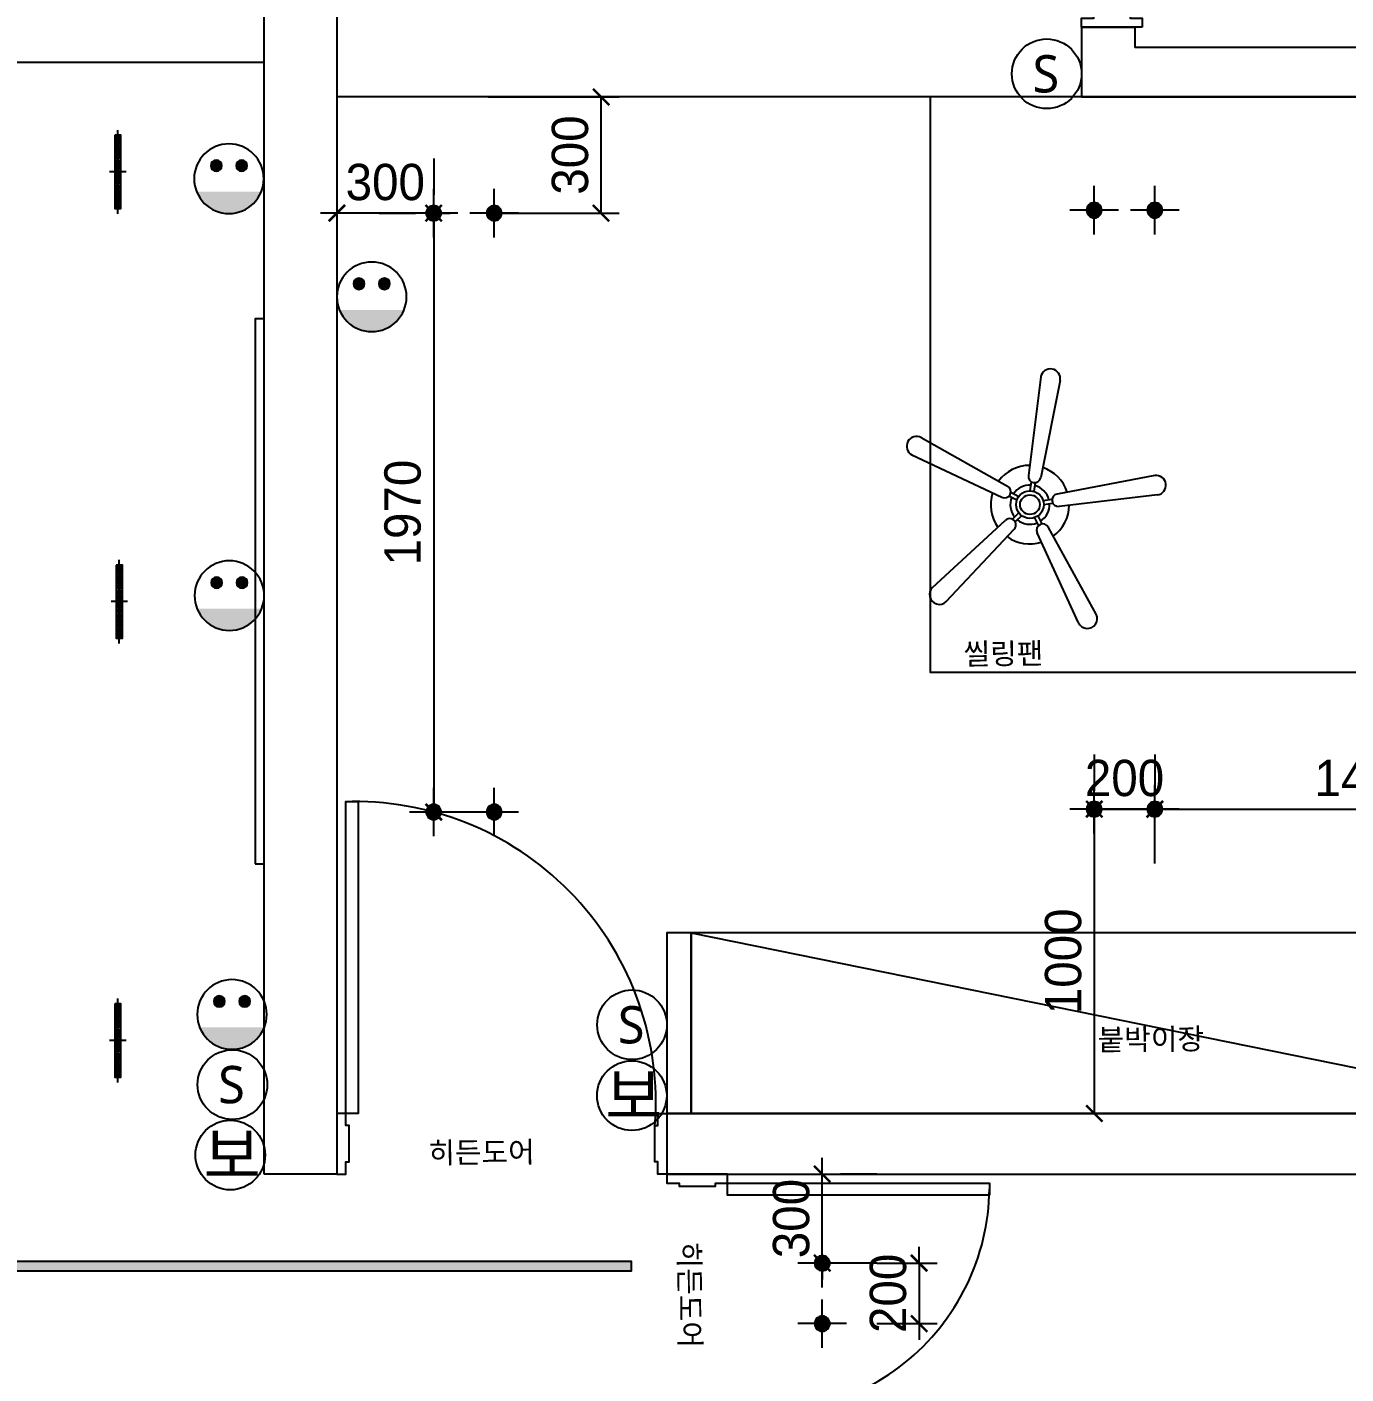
# Model space of a CAD drawing. Header units: millimetres. Extents: x 744 to 27144, y 914 to 19934.
# Drawn here: x 13408 to 17764, y 9107 to 13556 of the extents above; entities that cross this region are included whole.
import ezdxf

# ---------------------------------------------------------------- set-up
doc = ezdxf.new("R2010")
doc.units = ezdxf.units.MM
doc.header["$LTSCALE"] = 10
for name, color, linetype in [('0-ELC TEXT', 7, 'Continuous'), ('06-FUR', 6, 'Continuous'), ('06-LIGHT', 4, 'Continuous'), ('CEIL-LIGHT', 7, 'Continuous'), ('CO-DO-FR', 7, 'Continuous'), ('CO-DOOR', 8, 'Continuous'), ('RC-LIGHT', 7, 'Continuous'), ('가구', 6, 'Continuous'), ('내부벽체선', 3, 'Continuous'), ('설비', 140, 'Continuous'), ('외부벽체선', 2, 'Continuous'), ('창호', 4, 'Continuous')]:
    doc.layers.add(name, color=color, linetype=linetype)
doc.styles.get("Standard").update_dxf_attribs({"font": 'arial.ttf'})
doc.styles.add('YOURNAME', font='Dotum.ttf')
doc.styles.add('차영규', font='조선일보명조.ttf')
doc.styles.add('코레일둥고', font='조선일보명조.ttf')
doc.dimstyles.new('YOURNAME-60', dxfattribs={"dimscale": 60, "dimtxt": 2, "dimasz": 0.9, "dimexe": 1, "dimexo": 3, "dimgap": 0.7, "dimtad": 1, "dimdec": 0, "dimzin": 0, "dimdsep": 46, "dimlunit": 6, "dimtxsty": 'YOURNAME', "dimblk": 'ARCHTICK', "dimcen": 0, "dimclrd": 1, "dimclre": 1, "dimclrt": 7, "dimadec": 0, "dimazin": 0, "dimtfac": 1, "dimtdec": 0, "dimtix": 1, "dimtmove": 2, "dimatfit": 3, "dimldrblk": 'ARCHTICK', "dimfxl": 1, "dimtolj": 1, "dimtzin": 0, "dimarcsym": 0})

# ---------------------------------------------------------------- blocks, each defined once
blk = doc.blocks.new('BUDDDD')
at = {"layer": 'CO-DO-FR'}
for points in [[(17090.4, 13555.1), (16890.4, 13555.1), (16890.4, 13585.1), (16930.4, 13585.1), (16930.4, 13595.1), (17050.4, 13595.1), (17050.4, 13585.1), (17090.4, 13585.1), (17090.4, 13555.1)], [(14431.4, 9968.1), (14431.4, 9768.1), (14461.4, 9768.1), (14461.4, 9808.1), (14471.4, 9808.1), (14471.4, 9928.1), (14461.4, 9928.1), (14461.4, 9968.1), (14431.4, 9968.1)], [(15521.4, 9968.1), (15521.4, 9768.1), (15491.4, 9768.1), (15491.4, 9808.1), (15481.4, 9808.1), (15481.4, 9928.1), (15491.4, 9928.1), (15491.4, 9968.1), (15521.4, 9968.1)], [(15721.4, 9768.1), (15521.4, 9768.1), (15521.4, 9738.1), (15561.4, 9738.1), (15561.4, 9728.1), (15681.4, 9728.1), (15681.4, 9738.1), (15721.4, 9738.1), (15721.4, 9768.1)]]:
    blk.add_lwpolyline(points, close=True, dxfattribs=at)
at = {"layer": 'CO-DOOR'}
for points in [[(14501.4, 10998.1), (14501.4, 9968.1), (14461.4, 9968.1), (14461.4, 10998.1)], [(16586.4, 9698.1), (15721.4, 9698.1), (15721.4, 9738.1), (16586.4, 9738.1)]]:
    blk.add_lwpolyline(points, close=True, dxfattribs=at)
for centre, radius, start, end in [((14491.4, 10005.1), 993, 355.5494, 90.577), ((15838.8, 9728), 747.6, 257.845, 359.2426)]:
    blk.add_arc(centre, radius, start, end, dxfattribs=at)
at = {"layer": '외부벽체선'}
for p, q in [((14191.4, 9768.1), (14191.4, 13588.4)), ((14431.4, 13588.4), (14431.4, 9768.1)), ((14431.4, 9768.1), (14191.4, 9768.1))]:
    blk.add_line(p, q, dxfattribs=at)
for points in [[(16890.4, 13555.1), (16890.4, 13325.1), (18540.4, 13325.1), (18536.4, 9968.1), (15521.4, 9968.1), (15521.4, 9768.1), (18640.4, 9768.1), (18635.8, 9389.6), (18835.8, 9389.6), (18835.8, 13488.1)], [(16890.4, 13555.1), (17066, 13555.1), (17066, 13488.1)], [(18835.8, 13488.1), (17066, 13488.1)]]:
    blk.add_lwpolyline(points, dxfattribs=at)
blk = doc.blocks.new('CELILNGPAN')
at = {"layer": '06-FUR', "color": 6}
for p, q in [((48717.2, -3709.4), (48676.4, -4034.6)), ((48781.1, -3721), (48717.1, -4041.2)), ((48322.4, -3909.7), (48607.1, -4069.5)), ((48291.6, -3966.9), (48588.2, -4106.2)), ((49093.7, -4034.6), (48771.7, -4096.2)), ((48644.6, -4104.7), (48618.1, -4091.1)), ((48682.4, -4085.6), (48687.2, -4056.2)), ((48695.2, -4087.7), (48700, -4058.3)), ((48638.6, -4116.2), (48612.1, -4102.6)), ((48725.1, -4117.8), (48754.5, -4113.2)), ((48727, -4130.6), (48756.5, -4126)), ((49102.3, -4098.9), (48778, -4137)), ((48645.1, -4158.1), (48623.9, -4179.1)), ((48654.2, -4167.3), (48633.1, -4188.3)), ((48696.1, -4174.1), (48709.5, -4200.7)), ((48707.7, -4168.3), (48721.1, -4194.9)), ((48360.1, -4404.3), (48600.1, -4182.9)), ((48404.9, -4451.3), (48629.1, -4212.2)), ((48842.1, -4521.2), (48705.7, -4224.6)), ((48900.6, -4493.1), (48742.5, -4206))]:
    blk.add_line(p, q, dxfattribs=at)
for radius in [45.4, 32.5]:
    blk.add_circle((48681.6, -4131), radius, dxfattribs=at)
for centre, radius, start, end in [((48749.2, -3715.2), 32.5, 349.67, 169.67), ((48307, -3938.3), 32.5, 61.67, 241.67), ((48681.6, -4131), 129.8, 90.4651, 143.078), ((48696.7, -4037.9), 20.6, 170.7734, 350.7734), ((48681.6, -4131), 129.8, 18.4651, 71.078), ((49098, -4066.8), 32.5, 277.67, 97.67), ((48681.6, -4131), 129.8, 162.4651, 215.078), ((48597.7, -4087.9), 20.6, 242.7734, 62.7734), ((48681.6, -4131), 64.9, 86.5125, 147.0342), ((48681.6, -4131), 64.9, 14.5125, 75.0342), ((48681.6, -4131), 64.9, 158.5125, 219.0342), ((48681.6, -4131), 64.9, 302.5125, 3.0342), ((48774.9, -4116.6), 20.6, 98.7734, 278.7734), ((48681.6, -4131), 129.8, 306.4651, 359.078), ((48614.6, -4197.5), 20.6, 314.7734, 134.7734), ((48681.6, -4131), 64.9, 230.5125, 291.0342), ((48724.1, -4215.3), 20.6, 26.7734, 206.7734), ((48681.6, -4131), 129.8, 234.4651, 287.078), ((48382.5, -4427.8), 32.5, 133.67, 313.67), ((48871.4, -4507.2), 32.5, 205.67, 25.67)]:
    blk.add_arc(centre, radius, start, end, dxfattribs=at)
blk = doc.blocks.new('ㅁㄴㅇㄹㅇㄴㄹ')
at = {"layer": '설비'}
h = blk.add_hatch(color=10, dxfattribs=at)
edge = h.paths.add_edge_path()
edge.add_line((22409.7, 5625.9), (22196.4, 5625.9))
edge.add_ellipse((22303, 5582.9), major_axis=(81.3, -81.3), ratio=1, start_angle=66.9578, end_angle=203.0422, ccw=False)
h = blk.add_hatch(color=10, dxfattribs=at)
edge = h.paths.add_edge_path()
edge.add_arc((22261, 5539.9), 18.3, 0, 360)
h = blk.add_hatch(color=10, dxfattribs=at)
edge = h.paths.add_edge_path()
edge.add_arc((22345, 5539.9), 18.3, 0, 360)
at = {"layer": '설비', "color": 10}
for centre, radius in [((22303, 5582.9), 115), ((22261, 5539.9), 18.3), ((22345, 5539.9), 18.3)]:
    blk.add_circle(centre, radius, dxfattribs=at)
blk = doc.blocks.new('SW')
at = {"layer": '설비', "color": 140}
blk.add_circle((11533254.1, -14277699.4), 184, dxfattribs=at)
at = {"layer": '설비', "color": 140, "insert": (11533320, -14277600.8), "char_height": 197.143, "width": 314.327, "attachment_point": 3, "style": '코레일둥고'}
blk.add_mtext('{\\fMalgun Gothic|b0|i0|c129|p50;S}', dxfattribs=at)
blk = doc.blocks.new('15RN')
at = {"linetype": 'Continuous'}
h = blk.add_hatch(color=4, dxfattribs=at)
h.dxf.hatch_style = 1
edge = h.paths.add_edge_path()
edge.add_arc((178902.9, 29403.8), 11.1, 270, 630)
h = blk.add_hatch(color=4, dxfattribs=at)
h.dxf.hatch_style = 1
edge = h.paths.add_edge_path()
edge.add_arc((178902.9, 29376.3), 11.1, 270, 630)
h = blk.add_hatch(color=4, dxfattribs=at)
h.dxf.hatch_style = 1
edge = h.paths.add_edge_path()
edge.add_arc((178902.9, 29348.8), 11.1, -270, 90, ccw=False)
h = blk.add_hatch(color=4, dxfattribs=at)
h.dxf.hatch_style = 1
edge = h.paths.add_edge_path()
edge.add_arc((178902.9, 29321.4), 11.1, -270, 90, ccw=False)
h = blk.add_hatch(color=4, dxfattribs=at)
h.dxf.hatch_style = 1
edge = h.paths.add_edge_path()
edge.add_arc((178902.9, 29293.9), 11.1, -270, 90, ccw=False)
h = blk.add_hatch(color=4, dxfattribs=at)
h.dxf.hatch_style = 1
edge = h.paths.add_edge_path()
edge.add_arc((178902.9, 29263.8), 11.1, 270, 630)
h = blk.add_hatch(color=4, dxfattribs=at)
h.dxf.hatch_style = 1
edge = h.paths.add_edge_path()
edge.add_arc((178902.9, 29236.3), 11.1, 270, 630)
h = blk.add_hatch(color=4, dxfattribs=at)
h.dxf.hatch_style = 1
edge = h.paths.add_edge_path()
edge.add_arc((178902.9, 29208.8), 11.1, -270, 90, ccw=False)
h = blk.add_hatch(color=4, dxfattribs=at)
h.dxf.hatch_style = 1
edge = h.paths.add_edge_path()
edge.add_arc((178902.9, 29181.4), 11.1, -270, 90, ccw=False)
h = blk.add_hatch(color=4, dxfattribs=at)
h.dxf.hatch_style = 1
edge = h.paths.add_edge_path()
edge.add_arc((178902.9, 29153.9), 11.1, -270, 90, ccw=False)
h = blk.add_hatch(color=4, dxfattribs=at)
h.dxf.hatch_style = 1
edge = h.paths.add_edge_path()
edge.add_arc((178902.9, 29123.8), 11.1, 270, 630)
h = blk.add_hatch(color=4, dxfattribs=at)
h.dxf.hatch_style = 1
edge = h.paths.add_edge_path()
edge.add_arc((178902.9, 29096.3), 11.1, 270, 630)
h = blk.add_hatch(color=4, dxfattribs=at)
h.dxf.hatch_style = 1
edge = h.paths.add_edge_path()
edge.add_arc((178902.9, 29068.8), 11.1, -270, 90, ccw=False)
h = blk.add_hatch(color=4, dxfattribs=at)
h.dxf.hatch_style = 1
edge = h.paths.add_edge_path()
edge.add_arc((178902.9, 29041.4), 11.1, -270, 90, ccw=False)
h = blk.add_hatch(color=4, dxfattribs=at)
h.dxf.hatch_style = 1
edge = h.paths.add_edge_path()
edge.add_arc((178902.9, 29013.9), 11.1, -270, 90, ccw=False)
at = {"color": 1, "linetype": 'Continuous'}
for p, q in [((178902.9, 28968.8), (178902.9, 29448.8)), ((178950.4, 29208.8), (178855.4, 29208.8))]:
    blk.add_line(p, q, dxfattribs=at)
at = {"color": 4, "linetype": 'Continuous'}
for centre, radius in [((178902.9, 29403.8), 12.2), ((178902.9, 29376.3), 12.2), ((178902.9, 29348.8), 12.2), ((178902.9, 29403.8), 11.1), ((178902.9, 29376.3), 11.1), ((178902.9, 29348.8), 11.1), ((178902.9, 29321.4), 12.2), ((178902.9, 29293.9), 12.2), ((178902.9, 29321.4), 11.1), ((178902.9, 29293.9), 11.1), ((178902.9, 29263.8), 12.2), ((178902.9, 29236.3), 12.2), ((178902.9, 29208.8), 12.2), ((178902.9, 29263.8), 11.1), ((178902.9, 29236.3), 11.1), ((178902.9, 29208.8), 11.1), ((178902.9, 29181.4), 12.2), ((178902.9, 29153.9), 12.2), ((178902.9, 29123.8), 12.2), ((178902.9, 29181.4), 11.1), ((178902.9, 29153.9), 11.1), ((178902.9, 29123.8), 11.1), ((178902.9, 29096.3), 12.2), ((178902.9, 29068.8), 12.2), ((178902.9, 29041.4), 12.2), ((178902.9, 29096.3), 11.1), ((178902.9, 29068.8), 11.1), ((178902.9, 29041.4), 11.1), ((178902.9, 29013.9), 12.2), ((178902.9, 29013.9), 11.1)]:
    blk.add_circle(centre, radius, dxfattribs=at)
at = {"layer": 'RC-LIGHT'}
blk.add_lwpolyline([(178885.4, 29418.8), (178885.4, 28998.8), (178920.4, 28998.8), (178920.4, 29418.8)], close=True, dxfattribs=at)
blk = doc.blocks.new('1')
at = {"linetype": 'Continuous'}
h = blk.add_hatch(color=4, dxfattribs=at)
h.dxf.hatch_style = 1
edge = h.paths.add_edge_path()
edge.add_arc((11539653.5, -14273503.8), 37.5, 0, 360)
at = {"color": 1, "linetype": 'Continuous'}
for p, q in [((11539653.5, -14273637.1), (11539653.5, -14273370.5)), ((11539520.2, -14273503.8), (11539786.8, -14273503.8))]:
    blk.add_line(p, q, dxfattribs=at)
at = {"color": 4, "linetype": 'Continuous'}
for radius in [41.5, 37.5]:
    blk.add_circle((11539653.5, -14273503.8), radius, dxfattribs=at)
blk = doc.blocks.new('_ArchTick')
at = {"color": 0, "linetype": 'ByBlock', "const_width": 0.15}
blk.add_lwpolyline([(-0.5, -0.5), (0.5, 0.5)], dxfattribs=at)
blk = doc.blocks.new('*D150')
at = {"color": 1, "lineweight": -2, "transparency": 16777216}
for p, q in [((16034.1, 9768.1), (16034.1, 9822.1)), ((16034.1, 9474), (16034.1, 9768.1)), ((16214.1, 9768.1), (16094.1, 9768.1)), ((16034.1, 9474), (16034.1, 9420)), ((16214.1, 9474), (16094.1, 9474))]:
    blk.add_line(p, q, dxfattribs=at)
at = {"layer": 'Defpoints', "color": 0, "transparency": 16777216}
for p in [(16034.1, 9768.1), (16034.1, 9768.1), (16034.1, 9474)]:
    blk.add_point(p, dxfattribs=at)
at = {"color": 1, "lineweight": -2, "transparency": 16777216, "xscale": 54, "yscale": 54, "zscale": 54}
for p, rotation in [((16034.1, 9768.1), 270), ((16034.1, 9474), 90)]:
    blk.add_blockref('_ArchTick', p, dxfattribs=dict(at, rotation=rotation))
at = {"color": 7, "transparency": 16777216, "insert": (15932, 9621), "char_height": 120, "attachment_point": 5, "rotation": 90, "style": 'YOURNAME'}
blk.add_mtext('\\A1;300', dxfattribs=at)
blk = doc.blocks.new('*D151')
at = {"color": 1, "lineweight": -2, "transparency": 16777216}
for p, q in [((16354, 9474), (16354, 9528)), ((16214.1, 9474), (16414, 9474)), ((16354, 9474), (16354, 9274)), ((16214.1, 9274), (16414, 9274)), ((16354, 9274), (16354, 9220))]:
    blk.add_line(p, q, dxfattribs=at)
at = {"layer": 'Defpoints', "color": 0, "transparency": 16777216}
for p in [(16034.1, 9474), (16034.1, 9274), (16354, 9274)]:
    blk.add_point(p, dxfattribs=at)
at = {"color": 1, "lineweight": -2, "transparency": 16777216, "xscale": 54, "yscale": 54, "zscale": 54}
for p, rotation in [((16354, 9474), 270), ((16354, 9274), 90)]:
    blk.add_blockref('_ArchTick', p, dxfattribs=dict(at, rotation=rotation))
at = {"color": 7, "transparency": 16777216, "insert": (16251.9, 9374), "char_height": 120, "attachment_point": 5, "rotation": 90, "style": 'YOURNAME'}
blk.add_mtext('\\A1;200', dxfattribs=at)
blk = doc.blocks.new('*D152')
at = {"color": 1, "lineweight": -2, "transparency": 16777216}
for p, q in [((14431.4, 13121.3), (14431.4, 13001.3)), ((14751, 13121.3), (14751, 13001.3)), ((14431.4, 12941.3), (14377.4, 12941.3)), ((14751, 12941.3), (14431.4, 12941.3)), ((14751, 12941.3), (14805, 12941.3))]:
    blk.add_line(p, q, dxfattribs=at)
at = {"layer": 'Defpoints', "color": 0, "transparency": 16777216}
for p in [(14431.4, 12941.3), (14431.4, 12941.3), (14751, 12941.3)]:
    blk.add_point(p, dxfattribs=at)
at = {"color": 1, "lineweight": -2, "transparency": 16777216, "xscale": 54, "yscale": 54, "zscale": 54}
blk.add_blockref('_ArchTick', (14431.4, 12941.3), dxfattribs=at)
at = {"color": 1, "lineweight": -2, "transparency": 16777216, "xscale": 54, "yscale": 54, "zscale": 54, "rotation": 180}
blk.add_blockref('_ArchTick', (14751, 12941.3), dxfattribs=at)
at = {"color": 7, "transparency": 16777216, "insert": (14591.2, 13043.4), "char_height": 120, "attachment_point": 5, "style": 'YOURNAME'}
blk.add_mtext('\\A1;300', dxfattribs=at)
blk = doc.blocks.new('*D153')
at = {"color": 1, "lineweight": -2, "transparency": 16777216}
for p, q in [((14571, 12941.3), (14691, 12941.3)), ((14751, 12941.3), (14751, 10963.6)), ((14931, 10963.6), (14811, 10963.6))]:
    blk.add_line(p, q, dxfattribs=at)
at = {"layer": 'Defpoints', "color": 0, "transparency": 16777216}
for p in [(14751, 12941.3), (14751, 10963.6), (14751, 10963.6)]:
    blk.add_point(p, dxfattribs=at)
at = {"color": 1, "lineweight": -2, "transparency": 16777216, "xscale": 54, "yscale": 54, "zscale": 54}
for p, rotation in [((14751, 12941.3), 90), ((14751, 10963.6), 270)]:
    blk.add_blockref('_ArchTick', p, dxfattribs=dict(at, rotation=rotation))
at = {"color": 7, "transparency": 16777216, "insert": (14648.9, 11952.5), "char_height": 120, "attachment_point": 5, "rotation": 90, "style": 'YOURNAME'}
blk.add_mtext('\\A1;1970', dxfattribs=at)
blk = doc.blocks.new('*D154')
at = {"color": 1, "lineweight": -2, "transparency": 16777216}
for p, q in [((16932.2, 10973.1), (16932.2, 9968.1)), ((17112.2, 10973.1), (16992.2, 10973.1)), ((17112.2, 9968.1), (16992.2, 9968.1))]:
    blk.add_line(p, q, dxfattribs=at)
at = {"layer": 'Defpoints', "color": 0, "transparency": 16777216}
for p in [(16932.2, 10973.1), (16932.2, 9968.1), (16932.2, 9968.1)]:
    blk.add_point(p, dxfattribs=at)
at = {"color": 1, "lineweight": -2, "transparency": 16777216, "xscale": 54, "yscale": 54, "zscale": 54}
for p, rotation in [((16932.2, 10973.1), 90), ((16932.2, 9968.1), 270)]:
    blk.add_blockref('_ArchTick', p, dxfattribs=dict(at, rotation=rotation))
at = {"color": 7, "transparency": 16777216, "insert": (16830.1, 10470.6), "char_height": 120, "attachment_point": 5, "rotation": 90, "style": 'YOURNAME'}
blk.add_mtext('\\A1;1000', dxfattribs=at)
blk = doc.blocks.new('*D155')
at = {"color": 1, "lineweight": -2, "transparency": 16777216}
for p, q in [((16932.2, 11153.1), (16932.2, 11033.1)), ((17132.2, 11153.1), (17132.2, 11033.1)), ((16932.2, 10973.1), (16878.2, 10973.1)), ((16932.2, 10973.1), (17132.2, 10973.1)), ((17132.2, 10973.1), (17186.2, 10973.1))]:
    blk.add_line(p, q, dxfattribs=at)
at = {"layer": 'Defpoints', "color": 0, "transparency": 16777216}
for p in [(16932.2, 10973.1), (17132.2, 10973.1), (17132.2, 10973.1)]:
    blk.add_point(p, dxfattribs=at)
at = {"color": 1, "lineweight": -2, "transparency": 16777216, "xscale": 54, "yscale": 54, "zscale": 54}
blk.add_blockref('_ArchTick', (16932.2, 10973.1), dxfattribs=at)
at = {"color": 1, "lineweight": -2, "transparency": 16777216, "xscale": 54, "yscale": 54, "zscale": 54, "rotation": 180}
blk.add_blockref('_ArchTick', (17132.2, 10973.1), dxfattribs=at)
at = {"color": 7, "transparency": 16777216, "insert": (17032.2, 11075.2), "char_height": 120, "attachment_point": 5, "style": 'YOURNAME'}
blk.add_mtext('\\A1;200', dxfattribs=at)
blk = doc.blocks.new('*D156')
at = {"color": 1, "lineweight": -2, "transparency": 16777216}
for p, q in [((17132.2, 10973.1), (18536.4, 10973.1)), ((17132.2, 10793.1), (17132.2, 10913.1)), ((18536.4, 10793.1), (18536.4, 10913.1))]:
    blk.add_line(p, q, dxfattribs=at)
at = {"layer": 'Defpoints', "color": 0, "transparency": 16777216}
for p in [(17132.2, 10973.1), (18536.4, 10973.1), (18536.4, 10973.1)]:
    blk.add_point(p, dxfattribs=at)
at = {"color": 1, "lineweight": -2, "transparency": 16777216, "xscale": 54, "yscale": 54, "zscale": 54, "rotation": 180}
blk.add_blockref('_ArchTick', (17132.2, 10973.1), dxfattribs=at)
at = {"color": 1, "lineweight": -2, "transparency": 16777216, "xscale": 54, "yscale": 54, "zscale": 54}
blk.add_blockref('_ArchTick', (18536.4, 10973.1), dxfattribs=at)
at = {"color": 7, "transparency": 16777216, "insert": (17834.3, 11075.1), "char_height": 120, "attachment_point": 5, "style": 'YOURNAME'}
blk.add_mtext('\\A1;1400', dxfattribs=at)
blk = doc.blocks.new('*D157')
at = {"color": 1, "lineweight": -2, "transparency": 16777216}
for p, q in [((14931, 13325.1), (15363.8, 13325.1)), ((15303.8, 12941.3), (15303.8, 13325.1)), ((14931, 12941.3), (15363.8, 12941.3))]:
    blk.add_line(p, q, dxfattribs=at)
at = {"layer": 'Defpoints', "color": 0, "transparency": 16777216}
for p in [(14751, 13325.1), (15303.8, 13325.1), (14751, 12941.3)]:
    blk.add_point(p, dxfattribs=at)
at = {"color": 1, "lineweight": -2, "transparency": 16777216, "xscale": 54, "yscale": 54, "zscale": 54}
for p, rotation in [((15303.8, 13325.1), 90), ((15303.8, 12941.3), 270)]:
    blk.add_blockref('_ArchTick', p, dxfattribs=dict(at, rotation=rotation))
at = {"color": 7, "transparency": 16777216, "insert": (15201.8, 13133.2), "char_height": 120, "attachment_point": 5, "rotation": 90, "style": 'YOURNAME'}
blk.add_mtext('\\A1;300', dxfattribs=at)

msp = doc.modelspace()

# ---------------------------------------------------------------- hatches: boundary and pattern name
at = {"layer": '가구'}
h = msp.add_hatch(color=4, dxfattribs=at)
h.dxf.hatch_style = 1
h.paths.add_polyline_path([(15404.6, 9478.7), (8488.2, 9478.7), (8488.2, 9448.7), (12843.2, 9448.7), (15404.6, 9448.7)])

# ---------------------------------------------------------------- linework, layer by layer
at = {"layer": 'CEIL-LIGHT'}
msp.add_lwpolyline([(8488.2, 9478.7), (8488.2, 9448.7), (12843.2, 9448.7), (12828.2, 9448.7), (15404.6, 9448.7), (15404.6, 9478.7), (8488.2, 9478.7)], dxfattribs=at)
at = {"layer": 'Defpoints'}
for p, q in [((10035.4, 13440.1), (14191.4, 13440.1)), ((16890.4, 13325.1), (14431.4, 13325.1))]:
    msp.add_line(p, q, dxfattribs=at)
at = {"layer": '가구'}
for p, q in [((14191.4, 11692.1), (14191.4, 12592.1)), ((15601.4, 10564.5), (18536.4, 9968.1))]:
    msp.add_line(p, q, dxfattribs=at)
for points in [[(18490.4, 11425.1), (18490.4, 13325.1), (16390.4, 13325.1), (16390.4, 11425.1)], [(14161.4, 10792.1), (14191.4, 10792.1), (14191.4, 12592.1), (14161.4, 12592.1)], [(18537.1, 10564.5), (15601.4, 10564.5), (15601.4, 9968.1), (18537.1, 9968.1)]]:
    msp.add_lwpolyline(points, close=True, dxfattribs=at)
at = {"layer": '내부벽체선'}
msp.add_lwpolyline([(15521.4, 9968.1), (15601.4, 9968.1), (15601.4, 10564.5), (15521.4, 10564.5)], close=True, dxfattribs=at)
at = {"layer": '설비', "color": 140}
for centre in [(15405.4, 10027), (14079.4, 9830.8)]:
    msp.add_circle(centre, 115, dxfattribs=at)

# ---------------------------------------------------------------- block references
at = {"xscale": -1, "rotation": 180}
for p in [(-8228, 18637.9), (-7756.6, 18247.9), (-8226.6, 17261.1), (-8218, 15877.9)]:
    msp.add_blockref('ㅁㄴㅇㄹㅇㄴㄹ', p, dxfattribs=at)
at = {"layer": '06-LIGHT'}
msp.add_blockref('CELILNGPAN', (-31961.6, 16109.7), dxfattribs=at)
at = {"layer": 'RC-LIGHT'}
for name, p, xscale, yscale, zscale in [('15RN', (-89326.8, -3744.6), 0.5759256214623899, 0.5759256214623899, 0.5759256214623899), ('1', (6966349.5, 8611437.6), -0.6024096385271789, 0.6024096385271789, 0.6024096385271789), ('1', (6966549.5, 8611437.6), -0.6024096385271789, 0.6024096385271789, 0.6024096385271789), ('1', (6968530.7, 8611447.1), -0.6024096385271789, 0.6024096385271789, 0.6024096385271789), ('1', (6968730.7, 8611447.1), -0.6024096385271789, 0.6024096385271789, 0.6024096385271789), ('15RN', (-89321.8, -5163.8), 0.5759256214623899, 0.5759256214623899, 0.5759256214623899), ('1', (6966349.5, 8609459.9), -0.6024096385271789, 0.6024096385271789, 0.6024096385271789), ('1', (6966549.5, 8609459.9), -0.6024096385271789, 0.6024096385271789, 0.6024096385271789), ('1', (6968530.7, 8609469.3), -0.6024096385271789, 0.6024096385271789, 0.6024096385271789), ('1', (6968730.7, 8609469.3), -0.6024096385271789, 0.6024096385271789, 0.6024096385271789), ('15RN', (-89326.8, -6613.1), 0.5759256214623899, 0.5759256214623899, 0.5759256214623899), ('1', (6967632.6, 8607970.2), -0.6024096385271789, 0.6024096385271789, 0.6024096385271789), ('1', (6967632.6, 8607770.2), -0.6024096385271789, 0.6024096385271789, 0.6024096385271789)]:
    msp.add_blockref(name, p, dxfattribs=dict(at, xscale=xscale, yscale=yscale, zscale=zscale))
at = {"layer": '설비', "color": 140, "xscale": 0.625, "yscale": 0.625, "zscale": 0.625}
for p in [(-7191508.4, 8936963.6), (-7192877.8, 8933823.1), (-7194197.5, 8933625.5)]:
    msp.add_blockref('SW', p, dxfattribs=at)
at = {"layer": '창호'}
msp.add_blockref('BUDDDD', (0, 0), dxfattribs=at)

# ---------------------------------------------------------------- texts
at = {"layer": '0-ELC TEXT', "style": '차영규'}
for s, rotation, p in [('씰링팬', 0.5567, (16500.8, 11450.6)), ('붙박이장', 0.5567, (16943.8, 10176.5)), ('히든도어', 0.5567, (14733.7, 9803)), ('히든도어', 270.5567, (15560.1, 9544.7))]:
    msp.add_text(s, height=70, rotation=rotation, dxfattribs=at).set_placement(p)
at = {"layer": '설비', "color": 140, "char_height": 150, "attachment_point": 1}
for insert in [(15317.5, 10101.2), (13991.5, 9905)]:
    msp.add_mtext_dynamic_manual_height_columns('{\\fGulim|b0|i0|c129|p50;보}', width=175.846, gutter_width=12.5, heights=[0], dxfattribs=dict(at, insert=insert))

# ---------------------------------------------------------------- dimensions: what is measured, and where the dimension line sits
for base, p1, p2, text, picture, middle in [((15303.8, 13325.1), (14751, 12941.3), (14751, 13325.1), '300', '*D157', (15201.8, 13133.2)), ((14751, 10963.6), (14751, 12941.3), (14751, 10963.6), '1970', '*D153', (14648.9, 11952.5)), ((16932.2, 9968.1), (16932.2, 10973.1), (16932.2, 9968.1), '1000', '*D154', (16830.1, 10470.6)), ((16034.1, 9768.1), (16034.1, 9474), (16034.1, 9768.1), '300', '*D150', (15932, 9621))]:
    dim = msp.add_linear_dim(base=base, p1=p1, p2=p2, angle=90, text=text, dimstyle='YOURNAME-60')
    dim.commit()
    dim.dimension.update_dxf_attribs({"geometry": picture, "text_midpoint": middle})
for base, p1, p2, text, picture, middle in [((14431.4, 12941.3), (14751, 12941.3), (14431.4, 12941.3), '300', '*D152', (14591.2, 13043.4)), ((18536.4, 10973.1), (17132.2, 10973.1), (18536.4, 10973.1), '1400', '*D156', (17834.3, 11075.1))]:
    dim = msp.add_linear_dim(base=base, p1=p1, p2=p2, text=text, dimstyle='YOURNAME-60')
    dim.commit()
    dim.dimension.update_dxf_attribs({"geometry": picture, "text_midpoint": middle})
dim = msp.add_linear_dim(base=(17132.2, 10973.1), p1=(16932.2, 10973.1), p2=(17132.2, 10973.1), dimstyle='YOURNAME-60')
dim.commit()
dim.dimension.update_dxf_attribs({"geometry": '*D155', "text_midpoint": (17032.2, 11075.2)})
dim = msp.add_linear_dim(base=(16354, 9274), p1=(16034.1, 9474), p2=(16034.1, 9274), angle=90, dimstyle='YOURNAME-60')
dim.commit()
dim.dimension.update_dxf_attribs({"geometry": '*D151', "text_midpoint": (16251.9, 9374)})

doc.saveas('drawing.dxf')
